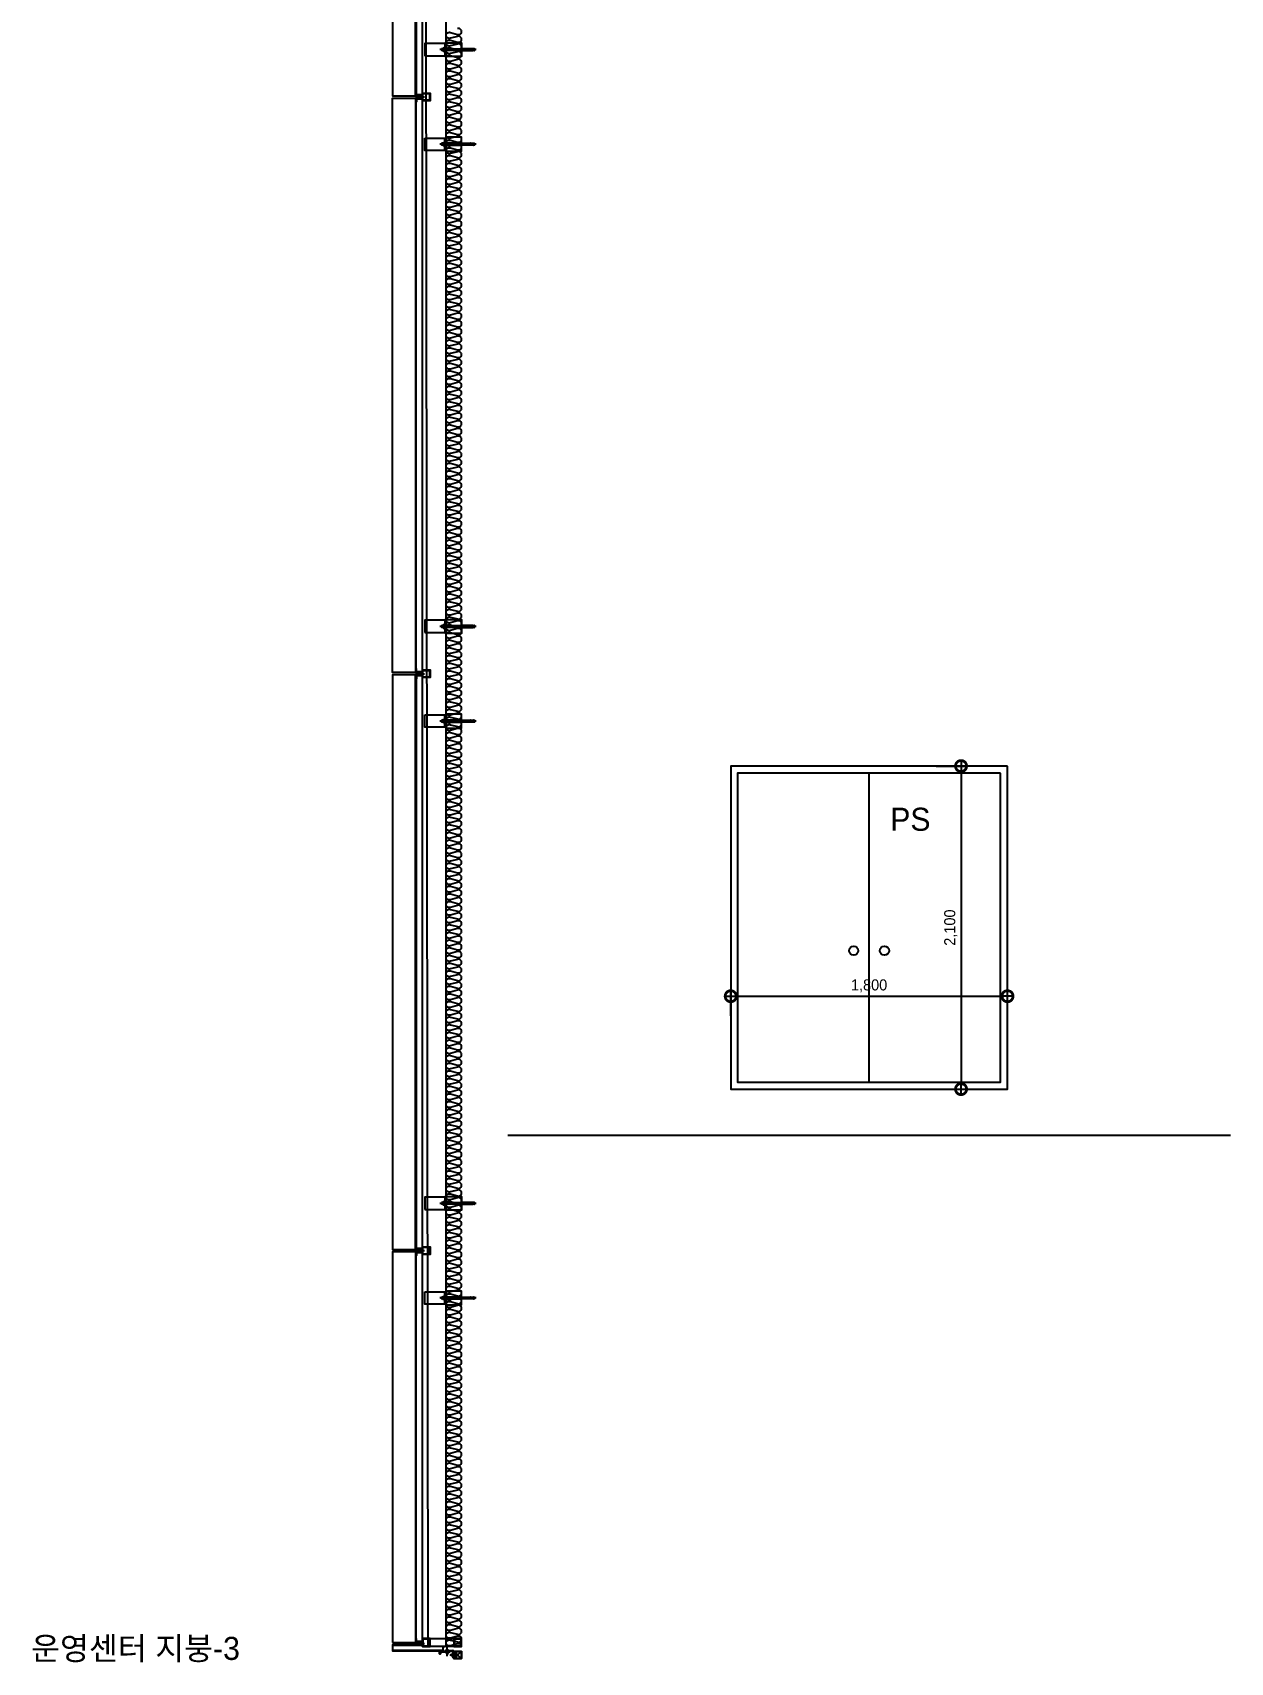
# Model space of a CAD drawing. Header units: millimetres. Extents: x -75040 to 92617, y -36837 to 48530.
# Drawn here: x 610 to 8400, y 14323 to 24918 of the extents above; entities that cross this region are included whole.
import ezdxf
from ezdxf.enums import TextEntityAlignment as Align

# ---------------------------------------------------------------- set-up
doc = ezdxf.new("R2010")
doc.units = ezdxf.units.MM
doc.header["$LTSCALE"] = 60
doc.layers.get('Defpoints').update_dxf_attribs({"color": 151})
for name, color, linetype in [('A-DIM', 7, 'Continuous'), ('A-DOOR-ELE', 5, 'Continuous'), ('A-ELE-9', 9, 'Continuous'), ('A-ETC', 7, 'Continuous'), ('A-ETC-8', 8, 'Continuous'), ('A-FIN', 6, 'Continuous'), ('A-FIN-9', 7, 'Continuous'), ('A-HAT-MATL', 8, 'Continuous')]:
    doc.layers.add(name, color=color, linetype=linetype)
for name, color, linetype, plot in [('NOPLOT', 191, 'Continuous', False), ('NOPLOT-DIM', 191, 'Continuous', False), ('NOPLOT-TEXT', 11, 'Continuous', False)]:
    doc.layers.add(name, color=color, linetype=linetype, plot=plot)
doc.styles.add('Gdim', font='')
doc.styles.add('Gtx', font='')
doc.styles.get('Gdim').set_extended_font_data('Dotum')
doc.styles.get('Gtx').set_extended_font_data('Dotum')
doc.dimstyles.new('Gdim30(INT)', dxfattribs={"dimscale": 24, "dimtxt": 3, "dimasz": 1, "dimexe": 1.5, "dimexo": 2, "dimgap": 1, "dimtad": 1, "dimdec": 0, "dimzin": 0, "dimdsep": 46, "dimlunit": 6, "dimtxsty": 'Gdim', "dimblk": 'ToneDOT', "dimcen": 1.5, "dimdle": 1.5, "dimclrd": 1, "dimclre": 1, "dimclrt": 256, "dimadec": 1, "dimazin": 0, "dimtfac": 1, "dimtdec": 0, "dimtix": 1, "dimtmove": 2, "dimatfit": 3, "dimldrblk": 'DOT', "dimfxl": 1, "dimtolj": 1, "dimtzin": 0, "dimlwd": -1, "dimlwe": -1, "dimarcsym": 0})

# ---------------------------------------------------------------- blocks, each defined once
blk = doc.blocks.new('ToneDOT')
at = {"layer": 'A-DIM', "color": 1, "linetype": 'ByBlock'}
blk.add_line((1.5, 0), (-1.5, 0), dxfattribs=at)
at = {"layer": 'A-DIM', "color": 1, "linetype": 'ByBlock', "const_width": 3}
blk.add_lwpolyline([(0.375, 0, 1), (-0.375, 0, 1)], format="xyb", close=True, dxfattribs=at)
blk = doc.blocks.new('*D15')
at = {"layer": 'Defpoints', "color": 0, "transparency": 16777216}
for p in [(-9323, 2100), (-9323, 0, 0), (-9113, 0, 0)]:
    blk.add_point(p, dxfattribs=at)
at = {"layer": 'NOPLOT-DIM', "color": 1, "transparency": 16777216}
for p, q in [((-9275, 2100, 0), (-9077, 2100, 0)), ((-9113, 2076, 0), (-9113, 24, 0)), ((-9275, 0, 0), (-9077, 0, 0))]:
    blk.add_line(p, q, dxfattribs=at)
at = {"layer": 'NOPLOT-DIM', "color": 1, "transparency": 16777216, "xscale": 24, "yscale": 24, "zscale": 24}
for p, rotation in [((-9113, 2100, 0), 90), ((-9113, 0, 0), 270)]:
    blk.add_blockref('ToneDOT', p, dxfattribs=dict(at, rotation=rotation))
at = {"layer": 'NOPLOT-DIM', "transparency": 16777216, "insert": (-9180, 1050, 0), "char_height": 72, "attachment_point": 5, "rotation": 90, "style": 'Gdim'}
blk.add_mtext('\\A1;2,100', dxfattribs=at)
blk = doc.blocks.new('_Dot')
at = {"color": 0, "linetype": 'ByBlock', "lineweight": -2}
blk.add_line((-0.5, 0), (-1, 0), dxfattribs=at)
at = {"color": 0, "linetype": 'ByBlock', "const_width": 0.5}
blk.add_lwpolyline([(-0.25, 0, 1), (0.25, 0, 1)], format="xyb", close=True, dxfattribs=at)
blk = doc.blocks.new('*D16')
at = {"layer": 'Defpoints', "color": 0, "transparency": 16777216}
for p in [(-8811, 604), (-10611, 428), (-8811, 428)]:
    blk.add_point(p, dxfattribs=at)
at = {"layer": 'NOPLOT-DIM', "color": 1, "transparency": 16777216}
for p, q in [((-10611, 476), (-10611, 640)), ((-8811, 476), (-8811, 640)), ((-10587, 604), (-8835, 604))]:
    blk.add_line(p, q, dxfattribs=at)
at = {"layer": 'NOPLOT-DIM', "color": 1, "transparency": 16777216, "xscale": 24, "yscale": 24, "zscale": 24, "rotation": 180}
blk.add_blockref('ToneDOT', (-10611, 604), dxfattribs=at)
at = {"layer": 'NOPLOT-DIM', "color": 1, "transparency": 16777216, "xscale": 24, "yscale": 24, "zscale": 24}
blk.add_blockref('ToneDOT', (-8811, 604), dxfattribs=at)
at = {"layer": 'NOPLOT-DIM', "transparency": 16777216, "insert": (-9711, 671), "char_height": 72, "attachment_point": 5, "style": 'Gdim'}
blk.add_mtext('\\A1;1,800', dxfattribs=at)
blk = doc.blocks.new('A$C632c858f')
at = {"layer": 'A-ETC-8'}
blk.add_arc((-3, 0), 24, 341.8248, 18.1752, dxfattribs=at)
blk.add_ellipse((34, 0), major_axis=(7.59, 0), ratio=0.987937, dxfattribs=at)
at = {"layer": 'NOPLOT'}
blk.add_line((0, 0), (58, 0), dxfattribs=at)
for points in [[(0, 8), (41, 8)], [(0, -7), (41, -7)]]:
    blk.add_lwpolyline(points, dxfattribs=at)
blk = doc.blocks.new('A$Cae507117')
at = {"layer": 'A-ETC-8'}
for points in [[(-50, 0), (-50, -50), (0, -50), (0, 0)], [(-46.8, -3.2), (-46.8, -46.8), (-3.2, -46.8), (-3.2, -3.2)]]:
    blk.add_lwpolyline(points, close=True, dxfattribs=at)
blk = doc.blocks.new('너트 M12')
for p, q in [((-9, 0), (9, 0)), ((-10, -9), (-10, -1)), ((9, -10), (-9, -10)), ((0, -8), (0, -1)), ((10, -1), (10, -9))]:
    blk.add_line(p, q)
for centre, start, end in [((-9, -1), 90, 180), ((-9, -9), 180, 270), ((9, -1), 0, 90), ((9, -9), 270, 0)]:
    blk.add_arc(centre, 0.5, start, end)
at = {"extrusion": (0, 0, -1)}
for centre, major_axis, ratio, start_param, end_param in [((-5, -1), (-4.75, 0.31), 0.185359, -0.024388, 3.141593), ((5, -1), (4.75, 0.31), 0.185108, 3.141593, 6.30754), ((-5, -9), (4.75, 0.31), 0.187111, 0, 3.166211), ((5, -9), (-4.75, 0.31), 0.185991, 3.117121, 6.283185)]:
    blk.add_ellipse(centre, major_axis=major_axis, ratio=ratio, start_param=start_param, end_param=end_param, dxfattribs=at)
blk = doc.blocks.new('A$C72d8c3b6')
at = {"layer": 'A-ETC-8'}
for p, q in [((94, 0), (-141, 0)), ((-131, 4), (-129, 6)), ((-121, 4), (-131, 4)), ((-131, -5), (-131, 4)), ((-121, 6), (-129, 6)), ((-129, -6), (-129, 6)), ((0, 6), (-109, 6)), ((0, 6), (54, 6)), ((54, -6), (54, 6)), ((54, 6), (57, 6)), ((57, -6), (57, 6)), ((71, 4), (57, 4)), ((58, 6), (58, -6)), ((61, 6), (58, 6)), ((61, 6), (76, 6)), ((62, -2), (62, 2)), ((66, 2), (66, 2)), ((66, 1), (73, 1)), ((71, 4), (82, 6)), ((76, 3), (74, 2)), ((77, 5), (77, 4)), ((82, 6), (83, 6)), ((84, 4), (84, -5)), ((-121, -5), (-131, -5)), ((-131, -5), (-129, -6)), ((-121, -6), (-129, -6)), ((-109, -6), (0, -6)), ((54, -6), (0, -6)), ((57, -6), (54, -6)), ((71, -5), (57, -5)), ((61, -6), (58, -6)), ((76, -6), (61, -6)), ((66, -1), (73, -1)), ((66, -2), (66, -2)), ((82, -6), (71, -5)), ((76, -3), (74, -2)), ((77, -4), (77, -5)), ((83, -6), (82, -6))]:
    blk.add_line(p, q, dxfattribs=at)
for points in [[(-238, 40), (-103, 40), (-103, -40), (-238, -40)], [(-109, 15), (-109, -15), (-111, -15), (-111, 15)], [(-103, -40), (-109, -40), (-109, 40), (-103, 40)], [(-100, 45), (-100, -45), (0, -45), (0, 45)]]:
    blk.add_lwpolyline(points, close=True, dxfattribs=at)
blk.add_lwpolyline([(-103, 47), (-103, -48, 0.414214), (-102, -49), (-100, -49), (-100, 48), (-102, 48, 0.414214)], format="xyb", close=True, dxfattribs=at)
for centre, radius, start, end in [((64, 2), 2, 90, 180), ((64, 2), 2, 0, 90), ((66, 2), 0.5, 180, 270), ((73, 4), 3, 270, 303.6901), ((76, 5), 1, 0, 90), ((76, 4), 1, 303.6901, 0), ((83, 4), 1.5, 0, 90), ((64, -2), 2, 180, 270), ((64, -2), 2, 270, 0), ((66, -2), 0.5, 90, 180), ((73, -4), 3, 56.3099, 90), ((76, -4), 1, 0, 56.3099), ((76, -5), 1, 270, 0), ((83, -5), 1.5, 270, 0)]:
    blk.add_arc(centre, radius, start, end, dxfattribs=at)
at = {"layer": 'A-ETC-8', "rotation": 270}
blk.add_blockref('너트 M12', (-111, 0), dxfattribs=at)
blk = doc.blocks.new('앵커-1')
at = {"layer": 'A-ETC'}
for p, q in [((-91, 45), (-27, 45)), ((-91, 45), (-91, 35, 0)), ((-91, 35, 0), (-89, 35, 0)), ((-89, 40), (-27, 40)), ((-89, 40), (-89, 35, 0)), ((-66, 40), (-66, 45)), ((-60, 46), (-60, 50)), ((-60, 50), (-10, 50)), ((-59, 45), (-60, 46)), ((-59, 45), (-10, 45)), ((-53, 39), (-53, 40)), ((-33, 39), (-53, 39)), ((-52, 52), (-52, 50)), ((-52, 52), (-35, 52)), ((-51, 38), (-49, 39)), ((-51, 32), (-51, 38)), ((-51, 32), (-49, 31)), ((-37, 31), (-49, 31)), ((-48, 50), (-48, 40)), ((-44, 31), (-48, 31)), ((-48, 31), (-47, 31)), ((-48, 31), (-47, 30)), ((-48, 29), (-47, 30)), ((-39, 30), (-48, 29)), ((-48, 29), (-47, 29)), ((-48, 28), (-47, 27)), ((-48, 28), (-47, 28)), ((-39, 28), (-48, 28)), ((-48, 26), (-47, 27)), ((-39, 27), (-48, 26)), ((-48, 26), (-47, 26)), ((-47, 50), (-47, 40)), ((-47, 32), (-47, 38)), ((-47, 26), (-39, 26)), ((-39, 26), (-47, 26)), ((-43, 12), (-43, 68)), ((-39, 50), (-39, 40)), ((-39, 50), (-39, 40)), ((-39, 32), (-39, 38)), ((-39, 31), (-39, 31)), ((-39, 30), (-39, 29)), ((-39, 30), (-39, 30)), ((-39, 28), (-39, 29)), ((-39, 28), (-39, 28)), ((-39, 27), (-39, 27)), ((-39, 27), (-39, 26)), ((-39, 26), (-39, 26)), ((-35, 38), (-37, 39)), ((-35, 32), (-37, 31)), ((-35, 50), (-35, 52)), ((-35, 32), (-35, 38)), ((-33, 40), (-33, 39)), ((-27, 45), (-27, 40)), ((-24, 20), (25, 20)), ((-20, 45), (-20, 50)), ((-19, 24), (-19, 24)), ((-19, 16), (-19, 24)), ((-19, 24), (-19, 16)), ((-18, 24), (-19, 15)), ((-18, 24), (-19, 24)), ((-19, 15), (-19, 16)), ((-19, 15), (-18, 16)), ((-18, 24), (-18, 24)), ((-17, 15), (-18, 16)), ((-17, 24), (-16, 24)), ((-17, 24), (-17, 24)), ((-17, 24), (-17, 15)), ((-17, 15), (-17, 16)), ((-15, 24), (-16, 24)), ((-15, 24), (-16, 15)), ((-16, 15), (-15, 16)), ((-16, 15), (-16, 16)), ((-15, 24), (-15, 24)), ((-14, 15), (-15, 16)), ((-13, 28), (-14, 26)), ((-14, 26), (-14, 14)), ((-14, 24), (-14, 24)), ((-14, 19), (-14, 15)), ((-14, 15), (-14, 16)), ((-13, 12), (-14, 14)), ((-13, 28), (-7, 28)), ((-13, 24), (-7, 24)), ((-13, 16), (-7, 16)), ((-13, 12), (-7, 12)), ((-7, 28), (-6, 26)), ((-7, 12), (-6, 14)), ((-6, 30), (-6, 10)), ((-5, 30), (-6, 30)), ((-6, 10), (-5, 10)), ((-5, 40), (0, 40)), ((-5, 1), (-5, 40)), ((-5, 24), (0, 24)), ((-5, 24), (0, 24)), ((-5, 16), (0, 16)), ((-5, 15), (0, 15)), ((-5, 1), (-4, 0)), ((-4, 0), (0, 0)), ((0, 0), (0, 40)), ((2, 30), (3, 30)), ((3, 10), (2, 10)), ((47, 42), (3, -2)), ((47, -2), (3, 42)), ((3, 30), (3, 10)), ((4, 28), (3, 26)), ((4, 12), (3, 14)), ((10, 28), (4, 28)), ((10, 24), (4, 24)), ((10, 16), (4, 16)), ((10, 12), (4, 12)), ((10, 28), (11, 26)), ((10, 12), (11, 14)), ((11, 26), (11, 14)), ((11, 24), (12, 24)), ((11, 19), (11, 15)), ((11, 15), (11, 16)), ((11, 15), (12, 16)), ((13, 24), (12, 24)), ((13, 15), (12, 16)), ((13, 24), (13, 24)), ((13, 24), (13, 15)), ((13, 15), (13, 16)), ((14, 24), (14, 24)), ((14, 24), (15, 24)), ((14, 24), (14, 15)), ((14, 15), (15, 16)), ((14, 15), (14, 16)), ((16, 24), (15, 24)), ((16, 15), (15, 16)), ((16, 24), (17, 24)), ((16, 24), (17, 16)), ((16, 24), (16, 15)), ((16, 24), (16, 24)), ((16, 15), (17, 16)), ((17, 16), (17, 24))]:
    blk.add_line(p, q, dxfattribs=at)
for points in [[(-94, 46, 0.084515), (-96, 46, 0.091563), (-97, 45, 0.103684), (-98, 44, 0.114254), (-98, 43, 0.114254), (-98, 42, 0.103684), (-97, 41, 0.091563), (-96, 40, 0.084515), (-94, 40, 0.084515), (-93, 40, 0.091563), (-92, 41, 0.103684), (-91, 42, 0.114254), (-91, 43, 0.114254), (-91, 44, 0.103684), (-92, 45, 0.091563), (-93, 46, 0.084515)], [(0, 42, -0.414214), (3, 45), (47, 45, -0.414214), (50, 42), (50, -2, -0.414214), (47, -5), (3, -5, -0.414214), (0, -2)], [(2, -2), (2, 42, -0.414214), (3, 43), (47, 43, -0.414214), (48, 42), (48, -2, -0.414214), (47, -3), (3, -3, -0.414214)]]:
    blk.add_lwpolyline(points, format="xyb", close=True, dxfattribs=at)
at = {"layer": 'A-ETC', "elevation": 0}
blk.add_lwpolyline([(-88, 40), (-88, 27, -0.8), (-93, 27), (-93, 40)], format="xyb", dxfattribs=at)
at = {"layer": 'A-ETC'}
for centre, radius, start, end in [((-108, 43, 0), 8.26, 338.7006, 21.2994), ((-107, 43, 0), 8.26, 338.7006, 21.2994), ((-106, 43, 0), 8.26, 338.7006, 21.2994), ((-43, 28), 24.8, 69.984, 110.016), ((-49, 36), 2.64, 38.3465, 88.5234), ((-49, 34), 2.64, 271.4766, 321.6535), ((-43, 31), 8.5, 61.9275, 118.0725), ((-43, 40), 8.5, 241.9275, 298.0725), ((-47, 30), 0.3, 313.1524, 46.8476), ((-47, 29), 0.3, 313.1524, 46.8476), ((-47, 27), 0.3, 313.1524, 46.8476), ((-37, 36), 2.64, 91.4766, 141.6535), ((-37, 34), 2.64, 218.3465, 268.5234), ((-39, 31), 0.3, 133.1524, 226.8476), ((-39, 29), 0.3, 133.1524, 226.8476), ((-39, 28), 0.3, 133.1524, 226.8476), ((-17, 24), 0.3, 223.1524, 316.8476), ((-18, 16), 0.3, 43.1524, 136.8476), ((-16, 16), 0.3, 43.1524, 136.8476), ((-16, 24), 0.3, 223.1524, 316.8476), ((-14, 24), 0.3, 223.1524, 316.8476), ((-15, 16), 0.3, 43.1524, 136.8476), ((-11, 26), 2.64, 181.4766, 231.6535), ((-5, 20), 8.5, 151.9275, 208.0725), ((-11, 14), 2.64, 128.3465, 178.5234), ((-10, 40), 10, 0, 90), ((-10, 40), 5, 0, 90), ((-9, 26), 2.64, 308.3465, 358.5234), ((-14, 20), 8.5, 331.9275, 28.0725), ((-9, 14), 2.64, 1.4766, 51.6535), ((6, 26), 2.64, 181.4766, 231.6535), ((12, 20), 8.5, 151.9275, 208.0725), ((6, 14), 2.64, 128.3465, 178.5234), ((9, 26), 2.64, 308.3465, 358.5234), ((3, 20), 8.5, 331.9275, 28.0725), ((9, 14), 2.64, 1.4766, 51.6535), ((12, 24), 0.3, 223.1524, 316.8476), ((12, 16), 0.3, 43.1524, 136.8476), ((13, 24), 0.3, 223.1524, 316.8476), ((14, 16), 0.3, 43.1524, 136.8476), ((15, 24), 0.3, 223.1524, 316.8476), ((15, 16), 0.3, 43.1524, 136.8476)]:
    blk.add_arc(centre, radius, start, end, dxfattribs=at)
blk = doc.blocks.new('A$C6e4c1c5a')
at = {"layer": 'A-DOOR-ELE'}
blk.add_line((936, 81), (936, 2091), dxfattribs=at)
at = {"layer": 'A-DOOR-ELE', "elevation": 0}
for points in [[(1836, 2136), (36, 2136), (36, 36), (1836, 36)], [(1791, 2091), (81, 2091), (81, 81), (1791, 81)]]:
    blk.add_lwpolyline(points, close=True, dxfattribs=at)
at = {"layer": 'A-DOOR-ELE'}
for centre in [(836, 936), (1036, 936)]:
    blk.add_circle(centre, 30, dxfattribs=at)
at = {"layer": 'NOPLOT-DIM'}
for base, p1, p2, angle, picture, middle in [((1534.4, 36, 0), (1324.7, 2136), (1324.7, 36, 0), 90, '*D15', (1467.4, 1086, 0)), ((1836, 639.9), (36, 463.6), (1836, 463.6), 180, '*D16', (936, 706.9))]:
    dim = blk.add_linear_dim(base=base, p1=p1, p2=p2, angle=angle, dimstyle='Gdim30(INT)', dxfattribs=at)
    dim.commit()
    dim.dimension.update_dxf_attribs({"geometry": picture, "text_midpoint": middle, "insert": (10647.2, 36)})

msp = doc.modelspace()

# ---------------------------------------------------------------- linework, layer by layer
at = {"layer": 'A-ELE-9'}
msp.add_line((2950, 14452.8), (3100, 14452.8), dxfattribs=at)
at = {"layer": 'A-ELE-9', "elevation": 0}
for points in [[(3100, 27992.5), (2950, 27992.5), (2950, 24507.5), (3100, 24507.5)], [(3100, 20757.5), (2950, 20757.5), (2950, 24492.5), (3100, 24492.5)], [(3100, 20742.5), (2950, 20742.5), (2950, 17007.5), (3100, 17007.5)], [(3100, 16992.5), (2950, 16992.5), (2950, 14452.8)]]:
    msp.add_lwpolyline(points, dxfattribs=at)
at = {"layer": 'A-ETC-8'}
for p, q in [((3145, 47009.7, 0), (3179.5, 14427.8)), ((3145, 14427.8), (3145, 47009.7)), ((3195, 14477.8), (3350, 14477.8)), ((3350, 14427.8), (3195, 14427.8))]:
    msp.add_line(p, q, dxfattribs=at)
at = {"layer": 'A-ETC-8', "elevation": 0}
for points in [[(3108, 24511.5), (3143, 24511.5), (3143, 24500.5), (3145, 24500.5), (3145, 24513.5), (3109.7, 24513.5, 0.2265409), (3106, 24517.2), (3106, 24531.9), (3104, 24531.9), (3104, 24515.5, -0.4142136)], [(3108, 24488.5), (3143, 24488.5), (3143, 24499.5), (3145, 24499.5), (3145, 24486.5), (3109.7, 24486.5, -0.2265409), (3106, 24482.8), (3106, 24468.1), (3104, 24468.1), (3104, 24484.5, 0.4142136)], [(3108, 20761.5), (3143, 20761.5), (3143, 20750.5), (3145, 20750.5), (3145, 20763.5), (3109.7, 20763.5, 0.2265409), (3106, 20767.2), (3106, 20781.9), (3104, 20781.9), (3104, 20765.5, -0.4142136)], [(3108, 20738.5), (3143, 20738.5), (3143, 20749.5), (3145, 20749.5), (3145, 20736.5), (3109.7, 20736.5, -0.2265409), (3106, 20732.8), (3106, 20718.1), (3104, 20718.1), (3104, 20734.5, 0.4142136)], [(3108, 17011.5), (3143, 17011.5), (3143, 17000.5), (3145, 17000.5), (3145, 17013.5), (3109.7, 17013.5, 0.2265409), (3106, 17017.2), (3106, 17031.9), (3104, 17031.9), (3104, 17015.5, -0.4142136)], [(3108, 16988.5), (3143, 16988.5), (3143, 16999.5), (3145, 16999.5), (3145, 16986.5), (3109.7, 16986.5, -0.2265409), (3106, 16982.8), (3106, 16968.1), (3104, 16968.1), (3104, 16984.5, 0.4142136)]]:
    msp.add_lwpolyline(points, format="xyb", close=True, dxfattribs=at)
at = {"layer": 'A-ETC-8'}
msp.add_lwpolyline([(3108, 14456.8), (3143, 14456.8), (3143, 14445.8), (3145, 14445.8), (3145, 14458.8), (3109.7, 14458.8, 0.2265409), (3106, 14462.5), (3106, 14477.2), (3104, 14477.2), (3104, 14460.8, -0.4142136)], format="xyb", close=True, dxfattribs=at)
at = {"layer": 'A-FIN'}
msp.add_line((3700, 17750), (8400, 17750), dxfattribs=at)
at = {"layer": 'A-FIN', "elevation": 0}
for points in [[(3141, 24511.5), (3141, 24507.5), (3100, 24507.5), (3100, 27992.5), (3141, 27992.5), (3141, 27988.5), (3104, 27988.5), (3104, 24511.5), (3141, 24511.5)], [(3141, 24488.5), (3141, 24492.5), (3100, 24492.5), (3100, 20757.5), (3141, 20757.5), (3141, 20761.5), (3104, 20761.5), (3104, 24488.5), (3141, 24488.5)], [(3141, 17011.5), (3141, 17007.5), (3100, 17007.5), (3100, 20742.5), (3141, 20742.5), (3141, 20738.5), (3104, 20738.5), (3104, 17011.5), (3141, 17011.5)]]:
    msp.add_lwpolyline(points, close=True, dxfattribs=at)
msp.add_lwpolyline([(3104, 14452.8), (3104, 16988.5), (3141, 16988.5), (3141, 16988.5), (3141, 16992.5), (3100, 16992.5), (3100, 14452.8)], dxfattribs=at)
at = {"layer": 'A-FIN-9'}
msp.add_lwpolyline([(3280, 14397.8), (3280, 14424.8), (3287, 14424.8), (3287, 14424.8), (3287, 14427.8), (3277, 14427.8), (3277, 14400.8), (2953, 14400.8), (2953, 14434.8), (3145, 14434.8), (3145, 14444.8), (3142, 14444.8), (3142, 14444.8), (3142, 14437.8), (2950, 14437.8), (2950, 14397.8)], close=True, dxfattribs=at)
at = {"layer": 'A-HAT-MATL'}
msp.add_line((3300, 14427.8), (3300, 47009.7), dxfattribs=at)
at = {"layer": 'A-HAT-MATL', "elevation": 0}
msp.add_lwpolyline([(3399.8, 14427.8, 0.4809447), (3372.9, 14443.7), (3327.1, 14431.3, -0.5248557), (3300, 14450, -0.5248557), (3327.1, 14468.7), (3372.9, 14456.3, 1.4491979), (3372.9, 14493.7), (3327.1, 14481.3, -0.5248557), (3300, 14500, -0.5248557), (3327.1, 14518.7), (3372.9, 14506.3, 1.4491979), (3372.9, 14543.7), (3327.1, 14531.3, -0.5248557), (3300, 14550, -0.5248557), (3327.1, 14568.7), (3372.9, 14556.3, 1.4491979), (3372.9, 14593.7), (3327.1, 14581.3, -0.5248557), (3300, 14600, -0.5248557), (3327.1, 14618.7), (3372.9, 14606.3, 1.4491979), (3372.9, 14643.7), (3327.1, 14631.3, -0.5248557), (3300, 14650, -0.5248557), (3327.1, 14668.7), (3372.9, 14656.3, 1.4491979), (3372.9, 14693.7), (3327.1, 14681.3, -0.5248557), (3300, 14700, -0.5248557), (3327.1, 14718.7), (3372.9, 14706.3, 1.4491979), (3372.9, 14743.7), (3327.1, 14731.3, -0.5248557), (3300, 14750, -0.5248557), (3327.1, 14768.7), (3372.9, 14756.3, 1.4491979), (3372.9, 14793.7), (3327.1, 14781.3, -0.5248557), (3300, 14800, -0.5248557), (3327.1, 14818.7), (3372.9, 14806.3, 1.4491979), (3372.9, 14843.7), (3327.1, 14831.3, -0.5248557), (3300, 14850, -0.5248557), (3327.1, 14868.7), (3372.9, 14856.3, 1.4491979), (3372.9, 14893.7), (3327.1, 14881.3, -0.5248557), (3300, 14900, -0.5248557), (3327.1, 14918.7), (3372.9, 14906.3, 1.4491979), (3372.9, 14943.7), (3327.1, 14931.3, -0.5248557), (3300, 14950, -0.5248557), (3327.1, 14968.7), (3372.9, 14956.3, 1.4491979), (3372.9, 14993.7), (3327.1, 14981.3, -0.5248557), (3300, 15000, -0.5248557), (3327.1, 15018.7), (3372.9, 15006.3, 1.4491979), (3372.9, 15043.7), (3327.1, 15031.3, -0.5248557), (3300, 15050, -0.5248557), (3327.1, 15068.7), (3372.9, 15056.3, 1.4491979), (3372.9, 15093.7), (3327.1, 15081.3, -0.5248557), (3300, 15100, -0.5248557), (3327.1, 15118.7), (3372.9, 15106.3, 1.4491979), (3372.9, 15143.7), (3327.1, 15131.3, -0.5248557), (3300, 15150, -0.5248557), (3327.1, 15168.7), (3372.9, 15156.3, 1.4491979), (3372.9, 15193.7), (3327.1, 15181.3, -0.5248557), (3300, 15200, -0.5248557), (3327.1, 15218.7), (3372.9, 15206.3, 1.4491979), (3372.9, 15243.7), (3327.1, 15231.3, -0.5248557), (3300, 15250, -0.5248557), (3327.1, 15268.7), (3372.9, 15256.3, 1.4491979), (3372.9, 15293.7), (3327.1, 15281.3, -0.5248557), (3300, 15300, -0.5248557), (3327.1, 15318.7), (3372.9, 15306.3, 1.4491979), (3372.9, 15343.7), (3327.1, 15331.3, -0.5248557), (3300, 15350, -0.5248557), (3327.1, 15368.7), (3372.9, 15356.3, 1.4491979), (3372.9, 15393.7), (3327.1, 15381.3, -0.5248557), (3300, 15400, -0.5248557), (3327.1, 15418.7), (3372.9, 15406.3, 1.4491979), (3372.9, 15443.7), (3327.1, 15431.3, -0.5248557), (3300, 15450, -0.5248557), (3327.1, 15468.7), (3372.9, 15456.3, 1.4491979), (3372.9, 15493.7), (3327.1, 15481.3, -0.5248557), (3300, 15500, -0.5248557), (3327.1, 15518.7), (3372.9, 15506.3, 1.4491979), (3372.9, 15543.7), (3327.1, 15531.3, -0.5248557), (3300, 15550, -0.5248557), (3327.1, 15568.7), (3372.9, 15556.3, 1.4491979), (3372.9, 15593.7), (3327.1, 15581.3, -0.5248557), (3300, 15600, -0.5248557), (3327.1, 15618.7), (3372.9, 15606.3, 1.4491979), (3372.9, 15643.7), (3327.1, 15631.3, -0.5248557), (3300, 15650, -0.5248557), (3327.1, 15668.7), (3372.9, 15656.3, 1.4491979), (3372.9, 15693.7), (3327.1, 15681.3, -0.5248557), (3300, 15700, -0.5248557), (3327.1, 15718.7), (3372.9, 15706.3, 1.4491979), (3372.9, 15743.7), (3327.1, 15731.3, -0.5248557), (3300, 15750, -0.5248557), (3327.1, 15768.7), (3372.9, 15756.3, 1.4491979), (3372.9, 15793.7), (3327.1, 15781.3, -0.5248557), (3300, 15800, -0.5248557), (3327.1, 15818.7), (3372.9, 15806.3, 1.4491979), (3372.9, 15843.7), (3327.1, 15831.3, -0.5248557), (3300, 15850, -0.5248557), (3327.1, 15868.7), (3372.9, 15856.3, 1.4491979), (3372.9, 15893.7), (3327.1, 15881.3, -0.5248557), (3300, 15900, -0.5248557), (3327.1, 15918.7), (3372.9, 15906.3, 1.4491979), (3372.9, 15943.7), (3327.1, 15931.3, -0.5248557), (3300, 15950, -0.5248557), (3327.1, 15968.7), (3372.9, 15956.3, 1.4491979), (3372.9, 15993.7), (3327.1, 15981.3, -0.5248557), (3300, 16000, -0.5248557), (3327.1, 16018.7), (3372.9, 16006.3, 1.4491979), (3372.9, 16043.7), (3327.1, 16031.3, -0.5248557), (3300, 16050, -0.5248557), (3327.1, 16068.7), (3372.9, 16056.3, 1.4491979), (3372.9, 16093.7), (3327.1, 16081.3, -0.5248557), (3300, 16100, -0.5248557), (3327.1, 16118.7), (3372.9, 16106.3, 1.4491979), (3372.9, 16143.7), (3327.1, 16131.3, -0.5248557), (3300, 16150, -0.5248557), (3327.1, 16168.7), (3372.9, 16156.3, 1.4491979), (3372.9, 16193.7), (3327.1, 16181.3, -0.5248557), (3300, 16200, -0.5248557), (3327.1, 16218.7), (3372.9, 16206.3, 1.4491979), (3372.9, 16243.7), (3327.1, 16231.3, -0.5248557), (3300, 16250, -0.5248557), (3327.1, 16268.7), (3372.9, 16256.3, 1.4491979), (3372.9, 16293.7), (3327.1, 16281.3, -0.5248557), (3300, 16300, -0.5248557), (3327.1, 16318.7), (3372.9, 16306.3, 1.4491979), (3372.9, 16343.7), (3327.1, 16331.3, -0.5248557), (3300, 16350, -0.5248557), (3327.1, 16368.7), (3372.9, 16356.3, 1.4491979), (3372.9, 16393.7), (3327.1, 16381.3, -0.5248557), (3300, 16400, -0.5248557), (3327.1, 16418.7), (3372.9, 16406.3, 1.4491979), (3372.9, 16443.7), (3327.1, 16431.3, -0.5248557), (3300, 16450, -0.5248557), (3327.1, 16468.7), (3372.9, 16456.3, 1.4491979), (3372.9, 16493.7), (3327.1, 16481.3, -0.5248557), (3300, 16500, -0.5248557), (3327.1, 16518.7), (3372.9, 16506.3, 1.4491979), (3372.9, 16543.7), (3327.1, 16531.3, -0.5248557), (3300, 16550, -0.5248557), (3327.1, 16568.7), (3372.9, 16556.3, 1.4491979), (3372.9, 16593.7), (3327.1, 16581.3, -0.5248557), (3300, 16600, -0.5248557), (3327.1, 16618.7), (3372.9, 16606.3, 1.4491979), (3372.9, 16643.7), (3327.1, 16631.3, -0.5248557), (3300, 16650, -0.5248557), (3327.1, 16668.7), (3372.9, 16656.3, 1.4491979), (3372.9, 16693.7), (3327.1, 16681.3, -0.5248557), (3300, 16700, -0.5248557), (3327.1, 16718.7), (3372.9, 16706.3, 1.4491979), (3372.9, 16743.7), (3327.1, 16731.3, -0.5248557), (3300, 16750, -0.5248557), (3327.1, 16768.7), (3372.9, 16756.3, 1.4491979), (3372.9, 16793.7), (3327.1, 16781.3, -0.5248557), (3300, 16800, -0.5248557), (3327.1, 16818.7), (3372.9, 16806.3, 1.4491979), (3372.9, 16843.7), (3327.1, 16831.3, -0.5248557), (3300, 16850, -0.5248557), (3327.1, 16868.7), (3372.9, 16856.3, 1.4491979), (3372.9, 16893.7), (3327.1, 16881.3, -0.5248557), (3300, 16900, -0.5248557), (3327.1, 16918.7), (3372.9, 16906.3, 1.4491979), (3372.9, 16943.7), (3327.1, 16931.3, -0.5248557), (3300, 16950, -0.5248557), (3327.1, 16968.7), (3372.9, 16956.3, 1.4491979), (3372.9, 16993.7), (3327.1, 16981.3, -0.5248557), (3300, 17000, -0.5248557), (3327.1, 17018.7), (3372.9, 17006.3, 1.4491979), (3372.9, 17043.7), (3327.1, 17031.3, -0.5248557), (3300, 17050, -0.5248557), (3327.1, 17068.7), (3372.9, 17056.3, 1.4491979), (3372.9, 17093.7), (3327.1, 17081.3, -0.5248557), (3300, 17100, -0.5248557), (3327.1, 17118.7), (3372.9, 17106.3, 1.4491979), (3372.9, 17143.7), (3327.1, 17131.3, -0.5248557), (3300, 17150, -0.5248557), (3327.1, 17168.7), (3372.9, 17156.3, 1.4491979), (3372.9, 17193.7), (3327.1, 17181.3, -0.5248557), (3300, 17200, -0.5248557), (3327.1, 17218.7), (3372.9, 17206.3, 1.4491979), (3372.9, 17243.7), (3327.1, 17231.3, -0.5248557), (3300, 17250, -0.5248557), (3327.1, 17268.7), (3372.9, 17256.3, 1.4491979), (3372.9, 17293.7), (3327.1, 17281.3, -0.5248557), (3300, 17300, -0.5248557), (3327.1, 17318.7), (3372.9, 17306.3, 1.4491979), (3372.9, 17343.7), (3327.1, 17331.3, -0.5248557), (3300, 17350, -0.5248557), (3327.1, 17368.7), (3372.9, 17356.3, 1.4491979), (3372.9, 17393.7), (3327.1, 17381.3, -0.5248557), (3300, 17400, -0.5248557), (3327.1, 17418.7), (3372.9, 17406.3, 1.4491979), (3372.9, 17443.7), (3327.1, 17431.3, -0.5248557), (3300, 17450, -0.5248557), (3327.1, 17468.7), (3372.9, 17456.3, 1.4491979), (3372.9, 17493.7), (3327.1, 17481.3, -0.5248557), (3300, 17500, -0.5248557), (3327.1, 17518.7), (3372.9, 17506.3, 1.4491979), (3372.9, 17543.7), (3327.1, 17531.3, -0.5248557), (3300, 17550, -0.5248557), (3327.1, 17568.7), (3372.9, 17556.3, 1.4491979), (3372.9, 17593.7), (3327.1, 17581.3, -0.5248557), (3300, 17600, -0.5248557), (3327.1, 17618.7), (3372.9, 17606.3, 1.4491979), (3372.9, 17643.7), (3327.1, 17631.3, -0.5248557), (3300, 17650, -0.5248557), (3327.1, 17668.7), (3372.9, 17656.3, 1.4491979), (3372.9, 17693.7), (3327.1, 17681.3, -0.5248557), (3300, 17700, -0.5248557), (3327.1, 17718.7), (3372.9, 17706.3, 1.4491979), (3372.9, 17743.7), (3327.1, 17731.3, -0.5248557), (3300, 17750, -0.5248557), (3327.1, 17768.7), (3372.9, 17756.3, 1.4491979), (3372.9, 17793.7), (3327.1, 17781.3, -0.5248557), (3300, 17800, -0.5248557), (3327.1, 17818.7), (3372.9, 17806.3, 1.4491979), (3372.9, 17843.7), (3327.1, 17831.3, -0.5248557), (3300, 17850, -0.5248557), (3327.1, 17868.7), (3372.9, 17856.3, 1.4491979), (3372.9, 17893.7), (3327.1, 17881.3, -0.5248557), (3300, 17900, -0.5248557), (3327.1, 17918.7), (3372.9, 17906.3, 1.4491979), (3372.9, 17943.7), (3327.1, 17931.3, -0.5248557), (3300, 17950, -0.5248557), (3327.1, 17968.7), (3372.9, 17956.3, 1.4491979), (3372.9, 17993.7), (3327.1, 17981.3, -0.5248557), (3300, 18000, -0.5248557), (3327.1, 18018.7), (3372.9, 18006.3, 1.4491979), (3372.9, 18043.7), (3327.1, 18031.3, -0.5248557), (3300, 18050, -0.5248557), (3327.1, 18068.7), (3372.9, 18056.3, 1.4491979), (3372.9, 18093.7), (3327.1, 18081.3, -0.5248557), (3300, 18100, -0.5248557), (3327.1, 18118.7), (3372.9, 18106.3, 1.4491979), (3372.9, 18143.7), (3327.1, 18131.3, -0.5248557), (3300, 18150, -0.5248557), (3327.1, 18168.7), (3372.9, 18156.3, 1.4491979), (3372.9, 18193.7), (3327.1, 18181.3, -0.5248557), (3300, 18200, -0.5248557), (3327.1, 18218.7), (3372.9, 18206.3, 1.4491979), (3372.9, 18243.7), (3327.1, 18231.3, -0.5248557), (3300, 18250, -0.5248557), (3327.1, 18268.7), (3372.9, 18256.3, 1.4491979), (3372.9, 18293.7), (3327.1, 18281.3, -0.5248557), (3300, 18300, -0.5248557), (3327.1, 18318.7), (3372.9, 18306.3, 1.4491979), (3372.9, 18343.7), (3327.1, 18331.3, -0.5248557), (3300, 18350, -0.5248557), (3327.1, 18368.7), (3372.9, 18356.3, 1.4491979), (3372.9, 18393.7), (3327.1, 18381.3, -0.5248557), (3300, 18400, -0.5248557), (3327.1, 18418.7), (3372.9, 18406.3, 1.4491979), (3372.9, 18443.7), (3327.1, 18431.3, -0.5248557), (3300, 18450, -0.5248557), (3327.1, 18468.7), (3372.9, 18456.3, 1.4491979), (3372.9, 18493.7), (3327.1, 18481.3, -0.5248557), (3300, 18500, -0.5248557), (3327.1, 18518.7), (3372.9, 18506.3, 1.4491979), (3372.9, 18543.7), (3327.1, 18531.3, -0.5248557), (3300, 18550, -0.5248557), (3327.1, 18568.7), (3372.9, 18556.3, 1.4491979), (3372.9, 18593.7), (3327.1, 18581.3, -0.5248557), (3300, 18600, -0.5248557), (3327.1, 18618.7), (3372.9, 18606.3, 1.4491979), (3372.9, 18643.7), (3327.1, 18631.3, -0.5248557), (3300, 18650, -0.5248557), (3327.1, 18668.7), (3372.9, 18656.3, 1.4491979), (3372.9, 18693.7), (3327.1, 18681.3, -0.5248557), (3300, 18700, -0.5248557), (3327.1, 18718.7), (3372.9, 18706.3, 1.4491979), (3372.9, 18743.7), (3327.1, 18731.3, -0.5248557), (3300, 18750, -0.5248557), (3327.1, 18768.7), (3372.9, 18756.3, 1.4491979), (3372.9, 18793.7), (3327.1, 18781.3, -0.5248557), (3300, 18800, -0.5248557), (3327.1, 18818.7), (3372.9, 18806.3, 1.4491979), (3372.9, 18843.7), (3327.1, 18831.3, -0.5248557), (3300, 18850, -0.5248557), (3327.1, 18868.7), (3372.9, 18856.3, 1.4491979), (3372.9, 18893.7), (3327.1, 18881.3, -0.5248557), (3300, 18900, -0.5248557), (3327.1, 18918.7), (3372.9, 18906.3, 1.4491979), (3372.9, 18943.7), (3327.1, 18931.3, -0.5248557), (3300, 18950, -0.5248557), (3327.1, 18968.7), (3372.9, 18956.3, 1.4491979), (3372.9, 18993.7), (3327.1, 18981.3, -0.5248557), (3300, 19000, -0.5248557), (3327.1, 19018.7), (3372.9, 19006.3, 1.4491979), (3372.9, 19043.7), (3327.1, 19031.3, -0.5248557), (3300, 19050, -0.5248557), (3327.1, 19068.7), (3372.9, 19056.3, 1.4491979), (3372.9, 19093.7), (3327.1, 19081.3, -0.5248557), (3300, 19100, -0.5248557), (3327.1, 19118.7), (3372.9, 19106.3, 1.4491979), (3372.9, 19143.7), (3327.1, 19131.3, -0.5248557), (3300, 19150, -0.5248557), (3327.1, 19168.7), (3372.9, 19156.3, 1.4491979), (3372.9, 19193.7), (3327.1, 19181.3, -0.5248557), (3300, 19200, -0.5248557), (3327.1, 19218.7), (3372.9, 19206.3, 1.4491979), (3372.9, 19243.7), (3327.1, 19231.3, -0.5248557), (3300, 19250, -0.5248557), (3327.1, 19268.7), (3372.9, 19256.3, 1.4491979), (3372.9, 19293.7), (3327.1, 19281.3, -0.5248557), (3300, 19300, -0.5248557), (3327.1, 19318.7), (3372.9, 19306.3, 1.4491979), (3372.9, 19343.7), (3327.1, 19331.3, -0.5248557), (3300, 19350, -0.5248557), (3327.1, 19368.7), (3372.9, 19356.3, 1.4491979), (3372.9, 19393.7), (3327.1, 19381.3, -0.5248557), (3300, 19400, -0.5248557), (3327.1, 19418.7), (3372.9, 19406.3, 1.4491979), (3372.9, 19443.7), (3327.1, 19431.3, -0.5248557), (3300, 19450, -0.5248557), (3327.1, 19468.7), (3372.9, 19456.3, 1.4491979), (3372.9, 19493.7), (3327.1, 19481.3, -0.5248557), (3300, 19500, -0.5248557), (3327.1, 19518.7), (3372.9, 19506.3, 1.4491979), (3372.9, 19543.7), (3327.1, 19531.3, -0.5248557), (3300, 19550, -0.5248557), (3327.1, 19568.7), (3372.9, 19556.3, 1.4491979), (3372.9, 19593.7), (3327.1, 19581.3, -0.5248557), (3300, 19600, -0.5248557), (3327.1, 19618.7), (3372.9, 19606.3, 1.4491979), (3372.9, 19643.7), (3327.1, 19631.3, -0.5248557), (3300, 19650, -0.5248557), (3327.1, 19668.7), (3372.9, 19656.3, 1.4491979), (3372.9, 19693.7), (3327.1, 19681.3, -0.5248557), (3300, 19700, -0.5248557), (3327.1, 19718.7), (3372.9, 19706.3, 1.4491979), (3372.9, 19743.7), (3327.1, 19731.3, -0.5248557), (3300, 19750, -0.5248557), (3327.1, 19768.7), (3372.9, 19756.3, 1.4491979), (3372.9, 19793.7), (3327.1, 19781.3, -0.5248557), (3300, 19800, -0.5248557), (3327.1, 19818.7), (3372.9, 19806.3, 1.4491979), (3372.9, 19843.7), (3327.1, 19831.3, -0.5248557), (3300, 19850, -0.5248557), (3327.1, 19868.7), (3372.9, 19856.3, 1.4491979), (3372.9, 19893.7), (3327.1, 19881.3, -0.5248557), (3300, 19900, -0.5248557), (3327.1, 19918.7), (3372.9, 19906.3, 1.4491979), (3372.9, 19943.7), (3327.1, 19931.3, -0.5248557), (3300, 19950, -0.5248557), (3327.1, 19968.7), (3372.9, 19956.3, 1.4491979), (3372.9, 19993.7), (3327.1, 19981.3, -0.5248557), (3300, 20000, -0.5248557), (3327.1, 20018.7), (3372.9, 20006.3, 1.4491979), (3372.9, 20043.7), (3327.1, 20031.3, -0.5248557), (3300, 20050, -0.5248557), (3327.1, 20068.7), (3372.9, 20056.3, 1.4491979), (3372.9, 20093.7), (3327.1, 20081.3, -0.5248557), (3300, 20100, -0.5248557), (3327.1, 20118.7), (3372.9, 20106.3, 1.4491979), (3372.9, 20143.7), (3327.1, 20131.3, -0.5248557), (3300, 20150, -0.5248557), (3327.1, 20168.7), (3372.9, 20156.3, 1.4491979), (3372.9, 20193.7), (3327.1, 20181.3, -0.5248557), (3300, 20200, -0.5248557), (3327.1, 20218.7), (3372.9, 20206.3, 1.4491979), (3372.9, 20243.7), (3327.1, 20231.3, -0.5248557), (3300, 20250, -0.5248557), (3327.1, 20268.7), (3372.9, 20256.3, 1.4491979), (3372.9, 20293.7), (3327.1, 20281.3, -0.5248557), (3300, 20300, -0.5248557), (3327.1, 20318.7), (3372.9, 20306.3, 1.4491979), (3372.9, 20343.7), (3327.1, 20331.3, -0.5248557), (3300, 20350, -0.5248557), (3327.1, 20368.7), (3372.9, 20356.3, 1.4491979), (3372.9, 20393.7), (3327.1, 20381.3, -0.5248557), (3300, 20400, -0.5248557), (3327.1, 20418.7), (3372.9, 20406.3, 1.4491979), (3372.9, 20443.7), (3327.1, 20431.3, -0.5248557), (3300, 20450, -0.5248557), (3327.1, 20468.7), (3372.9, 20456.3, 1.4491979), (3372.9, 20493.7), (3327.1, 20481.3, -0.5248557), (3300, 20500, -0.5248557), (3327.1, 20518.7), (3372.9, 20506.3, 1.4491979), (3372.9, 20543.7), (3327.1, 20531.3, -0.5248557), (3300, 20550, -0.5248557), (3327.1, 20568.7), (3372.9, 20556.3, 1.4491979), (3372.9, 20593.7), (3327.1, 20581.3, -0.5248557), (3300, 20600, -0.5248557), (3327.1, 20618.7), (3372.9, 20606.3, 1.4491979), (3372.9, 20643.7), (3327.1, 20631.3, -0.5248557), (3300, 20650, -0.5248557), (3327.1, 20668.7), (3372.9, 20656.3, 1.4491979), (3372.9, 20693.7), (3327.1, 20681.3, -0.5248557), (3300, 20700, -0.5248557), (3327.1, 20718.7), (3372.9, 20706.3, 1.4491979), (3372.9, 20743.7), (3327.1, 20731.3, -0.5248557), (3300, 20750, -0.5248557), (3327.1, 20768.7), (3372.9, 20756.3, 1.4491979), (3372.9, 20793.7), (3327.1, 20781.3, -0.5248557), (3300, 20800, -0.5248557), (3327.1, 20818.7), (3372.9, 20806.3, 1.4491979), (3372.9, 20843.7), (3327.1, 20831.3, -0.5248557), (3300, 20850, -0.5248557), (3327.1, 20868.7), (3372.9, 20856.3, 1.4491979), (3372.9, 20893.7), (3327.1, 20881.3, -0.5248557), (3300, 20900, -0.5248557), (3327.1, 20918.7), (3372.9, 20906.3, 1.4491979), (3372.9, 20943.7), (3327.1, 20931.3, -0.5248557), (3300, 20950, -0.5248557), (3327.1, 20968.7), (3372.9, 20956.3, 1.4491979), (3372.9, 20993.7), (3327.1, 20981.3, -0.5248557), (3300, 21000, -0.5248557), (3327.1, 21018.7), (3372.9, 21006.3, 1.4491979), (3372.9, 21043.7), (3327.1, 21031.3, -0.5248557), (3300, 21050, -0.5248557), (3327.1, 21068.7), (3372.9, 21056.3, 1.4491979), (3372.9, 21093.7), (3327.1, 21081.3, -0.5248557), (3300, 21100, -0.5248557), (3327.1, 21118.7), (3372.9, 21106.3, 1.4491979), (3372.9, 21143.7), (3327.1, 21131.3, -0.5248557), (3300, 21150, -0.5248557), (3327.1, 21168.7), (3372.9, 21156.3, 1.4491979), (3372.9, 21193.7), (3327.1, 21181.3, -0.5248557), (3300, 21200, -0.5248557), (3327.1, 21218.7), (3372.9, 21206.3, 1.4491979), (3372.9, 21243.7), (3327.1, 21231.3, -0.5248557), (3300, 21250, -0.5248557), (3327.1, 21268.7), (3372.9, 21256.3, 1.4491979), (3372.9, 21293.7), (3327.1, 21281.3, -0.5248557), (3300, 21300, -0.5248557), (3327.1, 21318.7), (3372.9, 21306.3, 1.4491979), (3372.9, 21343.7), (3327.1, 21331.3, -0.5248557), (3300, 21350, -0.5248557), (3327.1, 21368.7), (3372.9, 21356.3, 1.4491979), (3372.9, 21393.7), (3327.1, 21381.3, -0.5248557), (3300, 21400, -0.5248557), (3327.1, 21418.7), (3372.9, 21406.3, 1.4491979), (3372.9, 21443.7), (3327.1, 21431.3, -0.5248557), (3300, 21450, -0.5248557), (3327.1, 21468.7), (3372.9, 21456.3, 1.4491979), (3372.9, 21493.7), (3327.1, 21481.3, -0.5248557), (3300, 21500, -0.5248557), (3327.1, 21518.7), (3372.9, 21506.3, 1.4491979), (3372.9, 21543.7), (3327.1, 21531.3, -0.5248557), (3300, 21550, -0.5248557), (3327.1, 21568.7), (3372.9, 21556.3, 1.4491979), (3372.9, 21593.7), (3327.1, 21581.3, -0.5248557), (3300, 21600, -0.5248557), (3327.1, 21618.7), (3372.9, 21606.3, 1.4491979), (3372.9, 21643.7), (3327.1, 21631.3, -0.5248557), (3300, 21650, -0.5248557), (3327.1, 21668.7), (3372.9, 21656.3, 1.4491979), (3372.9, 21693.7), (3327.1, 21681.3, -0.5248557), (3300, 21700, -0.5248557), (3327.1, 21718.7), (3372.9, 21706.3, 1.4491979), (3372.9, 21743.7), (3327.1, 21731.3, -0.5248557), (3300, 21750, -0.5248557), (3327.1, 21768.7), (3372.9, 21756.3, 1.4491979), (3372.9, 21793.7), (3327.1, 21781.3, -0.5248557), (3300, 21800, -0.5248557), (3327.1, 21818.7), (3372.9, 21806.3, 1.4491979), (3372.9, 21843.7), (3327.1, 21831.3, -0.5248557), (3300, 21850, -0.5248557), (3327.1, 21868.7), (3372.9, 21856.3, 1.4491979), (3372.9, 21893.7), (3327.1, 21881.3, -0.5248557), (3300, 21900, -0.5248557), (3327.1, 21918.7), (3372.9, 21906.3, 1.4491979), (3372.9, 21943.7), (3327.1, 21931.3, -0.5248557), (3300, 21950, -0.5248557), (3327.1, 21968.7), (3372.9, 21956.3, 1.4491979), (3372.9, 21993.7), (3327.1, 21981.3, -0.5248557), (3300, 22000, -0.5248557), (3327.1, 22018.7), (3372.9, 22006.3, 1.4491979), (3372.9, 22043.7), (3327.1, 22031.3, -0.5248557), (3300, 22050, -0.5248557), (3327.1, 22068.7), (3372.9, 22056.3, 1.4491979), (3372.9, 22093.7), (3327.1, 22081.3, -0.5248557), (3300, 22100, -0.5248557), (3327.1, 22118.7), (3372.9, 22106.3, 1.4491979), (3372.9, 22143.7), (3327.1, 22131.3, -0.5248557), (3300, 22150, -0.5248557), (3327.1, 22168.7), (3372.9, 22156.3, 1.4491979), (3372.9, 22193.7), (3327.1, 22181.3, -0.5248557), (3300, 22200, -0.5248557), (3327.1, 22218.7), (3372.9, 22206.3, 1.4491979), (3372.9, 22243.7), (3327.1, 22231.3, -0.5248557), (3300, 22250, -0.5248557), (3327.1, 22268.7), (3372.9, 22256.3, 1.4491979), (3372.9, 22293.7), (3327.1, 22281.3, -0.5248557), (3300, 22300, -0.5248557), (3327.1, 22318.7), (3372.9, 22306.3, 1.4491979), (3372.9, 22343.7), (3327.1, 22331.3, -0.5248557), (3300, 22350, -0.5248557), (3327.1, 22368.7), (3372.9, 22356.3, 1.4491979), (3372.9, 22393.7), (3327.1, 22381.3, -0.5248557), (3300, 22400, -0.5248557), (3327.1, 22418.7), (3372.9, 22406.3, 1.4491979), (3372.9, 22443.7), (3327.1, 22431.3, -0.5248557), (3300, 22450, -0.5248557), (3327.1, 22468.7), (3372.9, 22456.3, 1.4491979), (3372.9, 22493.7), (3327.1, 22481.3, -0.5248557), (3300, 22500, -0.5248557), (3327.1, 22518.7), (3372.9, 22506.3, 1.4491979), (3372.9, 22543.7), (3327.1, 22531.3, -0.5248557), (3300, 22550, -0.5248557), (3327.1, 22568.7), (3372.9, 22556.3, 1.4491979), (3372.9, 22593.7), (3327.1, 22581.3, -0.5248557), (3300, 22600, -0.5248557), (3327.1, 22618.7), (3372.9, 22606.3, 1.4491979), (3372.9, 22643.7), (3327.1, 22631.3, -0.5248557), (3300, 22650, -0.5248557), (3327.1, 22668.7), (3372.9, 22656.3, 1.4491979), (3372.9, 22693.7), (3327.1, 22681.3, -0.5248557), (3300, 22700, -0.5248557), (3327.1, 22718.7), (3372.9, 22706.3, 1.4491979), (3372.9, 22743.7), (3327.1, 22731.3, -0.5248557), (3300, 22750, -0.5248557), (3327.1, 22768.7), (3372.9, 22756.3, 1.4491979), (3372.9, 22793.7), (3327.1, 22781.3, -0.5248557), (3300, 22800, -0.5248557), (3327.1, 22818.7), (3372.9, 22806.3, 1.4491979), (3372.9, 22843.7), (3327.1, 22831.3, -0.5248557), (3300, 22850, -0.5248557), (3327.1, 22868.7), (3372.9, 22856.3, 1.4491979), (3372.9, 22893.7), (3327.1, 22881.3, -0.5248557), (3300, 22900, -0.5248557), (3327.1, 22918.7), (3372.9, 22906.3, 1.4491979), (3372.9, 22943.7), (3327.1, 22931.3, -0.5248557), (3300, 22950, -0.5248557), (3327.1, 22968.7), (3372.9, 22956.3, 1.4491979), (3372.9, 22993.7), (3327.1, 22981.3, -0.5248557), (3300, 23000, -0.5248557), (3327.1, 23018.7), (3372.9, 23006.3, 1.4491979), (3372.9, 23043.7), (3327.1, 23031.3, -0.5248557), (3300, 23050, -0.5248557), (3327.1, 23068.7), (3372.9, 23056.3, 1.4491979), (3372.9, 23093.7), (3327.1, 23081.3, -0.5248557), (3300, 23100, -0.5248557), (3327.1, 23118.7), (3372.9, 23106.3, 1.4491979), (3372.9, 23143.7), (3327.1, 23131.3, -0.5248557), (3300, 23150, -0.5248557), (3327.1, 23168.7), (3372.9, 23156.3, 1.4491979), (3372.9, 23193.7), (3327.1, 23181.3, -0.5248557), (3300, 23200, -0.5248557), (3327.1, 23218.7), (3372.9, 23206.3, 1.4491979), (3372.9, 23243.7), (3327.1, 23231.3, -0.5248557), (3300, 23250, -0.5248557), (3327.1, 23268.7), (3372.9, 23256.3, 1.4491979), (3372.9, 23293.7), (3327.1, 23281.3, -0.5248557), (3300, 23300, -0.5248557), (3327.1, 23318.7), (3372.9, 23306.3, 1.4491979), (3372.9, 23343.7), (3327.1, 23331.3, -0.5248557), (3300, 23350, -0.5248557), (3327.1, 23368.7), (3372.9, 23356.3, 1.4491979), (3372.9, 23393.7), (3327.1, 23381.3, -0.5248557), (3300, 23400, -0.5248557), (3327.1, 23418.7), (3372.9, 23406.3, 1.4491979), (3372.9, 23443.7), (3327.1, 23431.3, -0.5248557), (3300, 23450, -0.5248557), (3327.1, 23468.7), (3372.9, 23456.3, 1.4491979), (3372.9, 23493.7), (3327.1, 23481.3, -0.5248557), (3300, 23500, -0.5248557), (3327.1, 23518.7), (3372.9, 23506.3, 1.4491979), (3372.9, 23543.7), (3327.1, 23531.3, -0.5248557), (3300, 23550, -0.5248557), (3327.1, 23568.7), (3372.9, 23556.3, 1.4491979), (3372.9, 23593.7), (3327.1, 23581.3, -0.5248557), (3300, 23600, -0.5248557), (3327.1, 23618.7), (3372.9, 23606.3, 1.4491979), (3372.9, 23643.7), (3327.1, 23631.3, -0.5248557), (3300, 23650, -0.5248557), (3327.1, 23668.7), (3372.9, 23656.3, 1.4491979), (3372.9, 23693.7), (3327.1, 23681.3, -0.5248557), (3300, 23700, -0.5248557), (3327.1, 23718.7), (3372.9, 23706.3, 1.4491979), (3372.9, 23743.7), (3327.1, 23731.3, -0.5248557), (3300, 23750, -0.5248557), (3327.1, 23768.7), (3372.9, 23756.3, 1.4491979), (3372.9, 23793.7), (3327.1, 23781.3, -0.5248557), (3300, 23800, -0.5248557), (3327.1, 23818.7), (3372.9, 23806.3, 1.4491979), (3372.9, 23843.7), (3327.1, 23831.3, -0.5248557), (3300, 23850, -0.5248557), (3327.1, 23868.7), (3372.9, 23856.3, 1.4491979), (3372.9, 23893.7), (3327.1, 23881.3, -0.5248557), (3300, 23900, -0.5248557), (3327.1, 23918.7), (3372.9, 23906.3, 1.4491979), (3372.9, 23943.7), (3327.1, 23931.3, -0.5248557), (3300, 23950, -0.5248557), (3327.1, 23968.7), (3372.9, 23956.3, 1.4491979), (3372.9, 23993.7), (3327.1, 23981.3, -0.5248557), (3300, 24000, -0.5248557), (3327.1, 24018.7), (3372.9, 24006.3, 1.4491979), (3372.9, 24043.7), (3327.1, 24031.3, -0.5248557), (3300, 24050, -0.5248557), (3327.1, 24068.7), (3372.9, 24056.3, 1.4491979), (3372.9, 24093.7), (3327.1, 24081.3, -0.5248557), (3300, 24100, -0.5248557), (3327.1, 24118.7), (3372.9, 24106.3, 1.4491979), (3372.9, 24143.7), (3327.1, 24131.3, -0.5248557), (3300, 24150, -0.5248557), (3327.1, 24168.7), (3372.9, 24156.3, 1.4491979), (3372.9, 24193.7), (3327.1, 24181.3, -0.5248557), (3300, 24200, -0.5248557), (3327.1, 24218.7), (3372.9, 24206.3, 1.4491979), (3372.9, 24243.7), (3327.1, 24231.3, -0.5248557), (3300, 24250, -0.5248557), (3327.1, 24268.7), (3372.9, 24256.3, 1.4491979), (3372.9, 24293.7), (3327.1, 24281.3, -0.5248557), (3300, 24300, -0.5248557), (3327.1, 24318.7), (3372.9, 24306.3, 1.4491979), (3372.9, 24343.7), (3327.1, 24331.3, -0.5248557), (3300, 24350, -0.5248557), (3327.1, 24368.7), (3372.9, 24356.3, 1.4491979), (3372.9, 24393.7), (3327.1, 24381.3, -0.5248557), (3300, 24400, -0.5248557), (3327.1, 24418.7), (3372.9, 24406.3, 1.4491979), (3372.9, 24443.7), (3327.1, 24431.3, -0.5248557), (3300, 24450, -0.5248557), (3327.1, 24468.7), (3372.9, 24456.3, 1.4491979), (3372.9, 24493.7), (3327.1, 24481.3, -0.5248557), (3300, 24500, -0.5248557), (3327.1, 24518.7), (3372.9, 24506.3, 1.4491979), (3372.9, 24543.7), (3327.1, 24531.3, -0.5248557), (3300, 24550, -0.5248557), (3327.1, 24568.7), (3372.9, 24556.3, 1.4491979), (3372.9, 24593.7), (3327.1, 24581.3, -0.5248557), (3300, 24600, -0.5248557), (3327.1, 24618.7), (3372.9, 24606.3, 1.4491979), (3372.9, 24643.7), (3327.1, 24631.3, -0.5248557), (3300, 24650, -0.5248557), (3327.1, 24668.7), (3372.9, 24656.3, 1.4491979), (3372.9, 24693.7), (3327.1, 24681.3, -0.5248557), (3300, 24700, -0.5248557), (3327.1, 24718.7), (3372.9, 24706.3, 1.4491979), (3372.9, 24743.7), (3327.1, 24731.3, -0.5248557), (3300, 24750, -0.5248557), (3327.1, 24768.7), (3372.9, 24756.3, 1.4491979), (3372.9, 24793.7), (3327.1, 24781.3, -0.5248557), (3300, 24800, -0.5248557), (3327.1, 24818.7), (3372.9, 24806.3, 1.4491979), (3372.9, 24843.7), (3327.1, 24831.3, -0.5248557), (3300, 24850, -0.5248557), (3327.1, 24868.7), (3372.9, 24856.3, 1.4491979), (3372.9, 24893.7), (3327.1, 24881.3, -0.5248557), (3300, 24900, -0.5248557), (3327.1, 24918.7), (3372.9, 24906.3, 1.4491979), (3372.9, 24943.7)], format="xyb", dxfattribs=at)

# ---------------------------------------------------------------- block references
at = {"layer": 'A-DOOR-ELE'}
msp.add_blockref('A$C6e4c1c5a', (5114, 18014), dxfattribs=at)
at = {"layer": 'A-ETC'}
msp.add_blockref('앵커-1', (3350, 14351.8), dxfattribs=at)
at = {"layer": 'A-ETC-8', "xscale": -1, "rotation": 180}
for name, p in [('A$C72d8c3b6', (3400, 24807.5)), ('A$Cae507117', (3195, 24475)), ('A$C72d8c3b6', (3400, 21057.5)), ('A$Cae507117', (3195, 20725)), ('A$C72d8c3b6', (3400, 17307.5)), ('A$C632c858f', (3100, 17000)), ('A$Cae507117', (3195, 16975))]:
    msp.add_blockref(name, p, dxfattribs=at)
at = {"layer": 'A-ETC-8'}
for name, p in [('A$C632c858f', (3100, 24500)), ('A$C72d8c3b6', (3400, 24192.5)), ('A$C632c858f', (3100, 20750)), ('A$C72d8c3b6', (3400, 20442.5)), ('A$C72d8c3b6', (3400, 16692.5)), ('A$C632c858f', (3100, 14445.3)), ('A$Cae507117', (3195, 14477.8)), ('A$Cae507117', (3400, 14477.8))]:
    msp.add_blockref(name, p, dxfattribs=at)

# ---------------------------------------------------------------- texts
at = {"layer": 'NOPLOT-TEXT', "style": 'Gtx'}
msp.add_text('PS', height=150, dxfattribs=at).set_placement((6318.6, 19804.3), align=Align.MIDDLE)
msp.add_text('운영센터 지붕-3', height=150, dxfattribs=at).set_placement((599.9, 14339.5))

doc.saveas('drawing.dxf')
